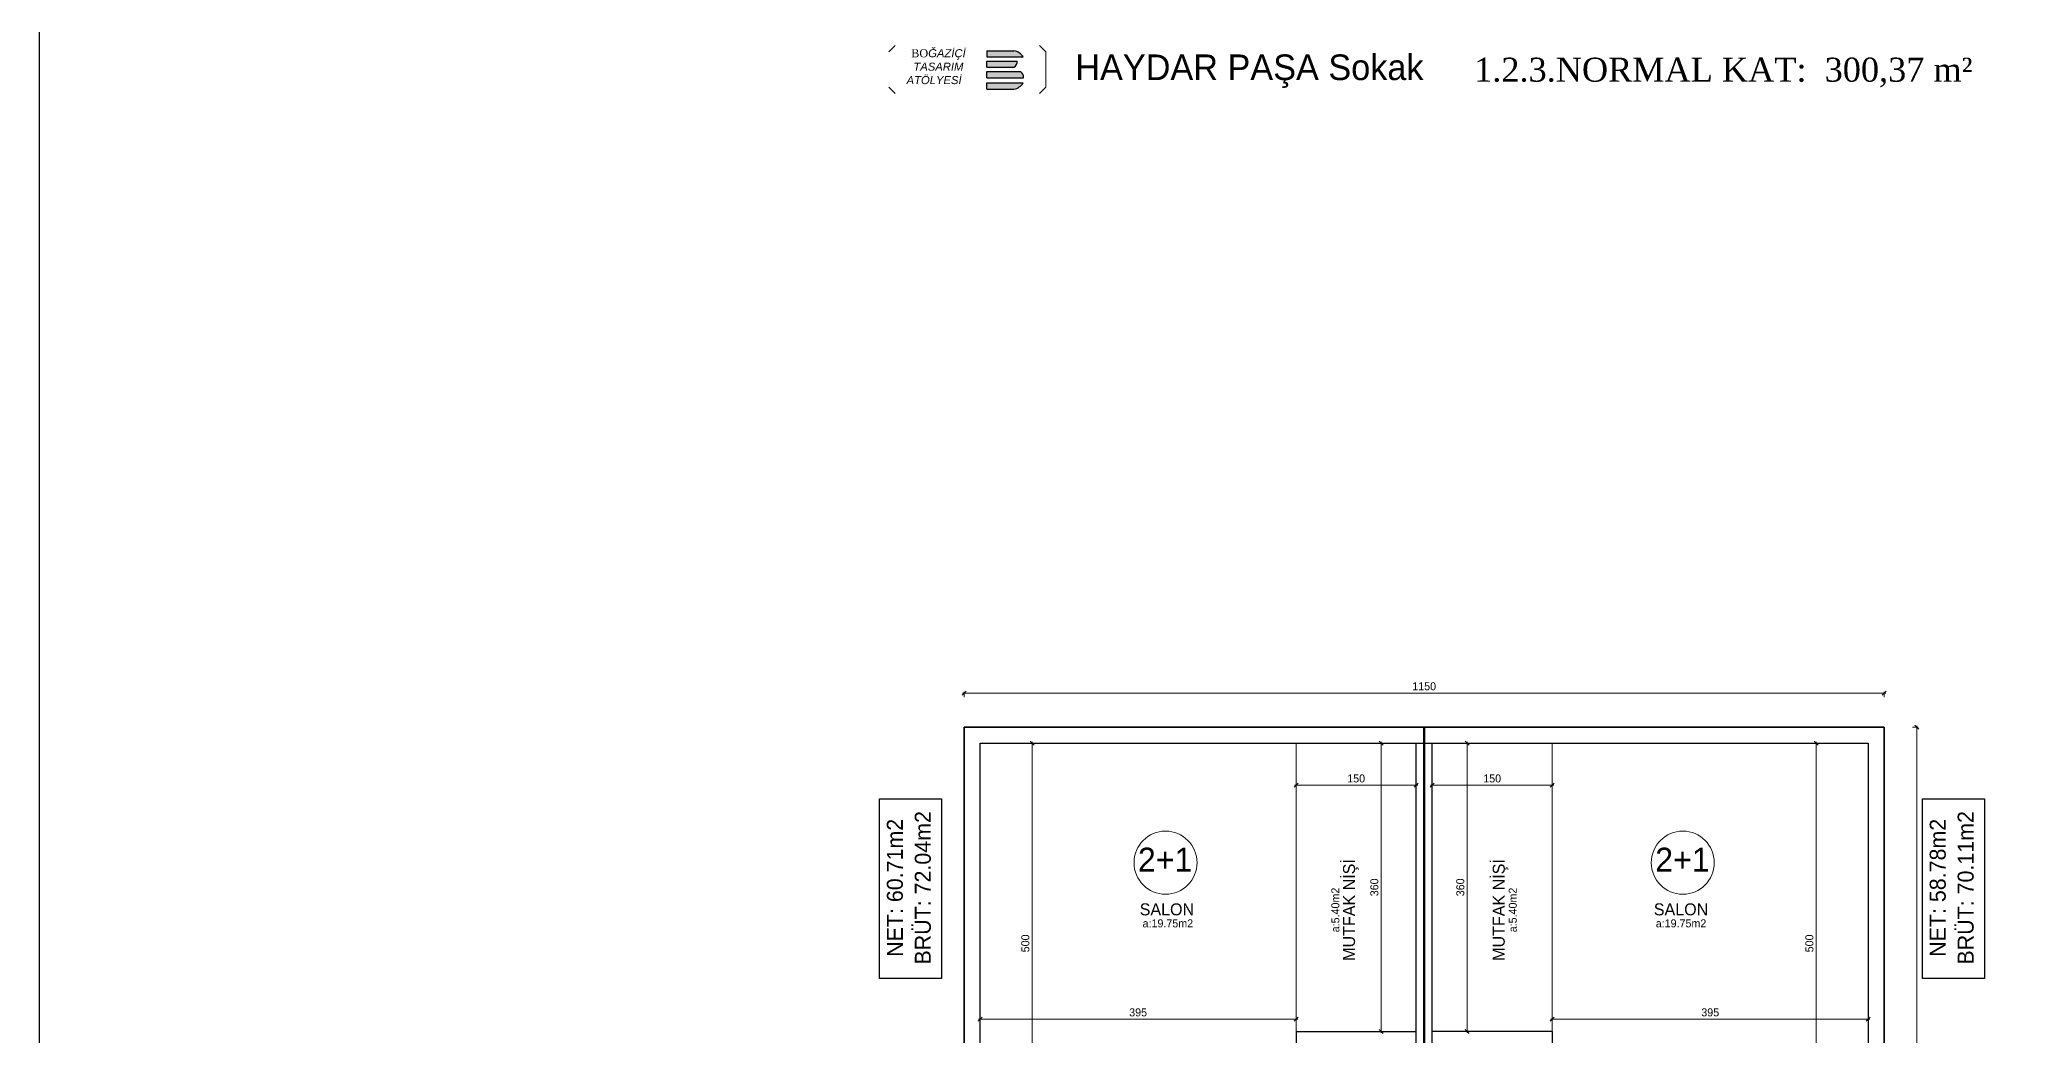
# Model space of a CAD drawing. Header units: centimetres. Extents: x 562865 to 1310255, y -148070 to 32737.
# Drawn here: x 587664 to 590137, y -3875 to -2630 of the extents above; entities that cross this region are included whole.
import ezdxf
from ezdxf.enums import TextEntityAlignment as Align

# ---------------------------------------------------------------- set-up
doc = ezdxf.new("R2010")
doc.units = ezdxf.units.CM
doc.header["$LTSCALE"] = 2.5
doc.layers.get('0').update_dxf_attribs({"color": 86})
for name, color, linetype, lineweight in [('_grns-03_Arka', 33, 'Continuous', 0), ('DUVAR', 4, 'Continuous', 30), ('duvar-kesim', 7, 'Continuous', 0), ('GÖRÜNÜŞLER', 96, 'Continuous', 25), ('iç ölçü', 106, 'Continuous', 18), ('kolon', 1, 'Continuous', 53), ('Z_YOL_ADI', 7, 'Continuous', 0)]:
    doc.layers.add(name, color=color, linetype=linetype, lineweight=lineweight)
doc.layers.add('alan', color=7, linetype='Continuous')
doc.layers.add('mahal', color=7, linetype='Continuous')
doc.styles.add('autodim', font='times.ttf')
doc.styles.add('PINAR', font='comic.ttf')
doc.dimstyles.new('TEMİZ ÖLÇÜ', dxfattribs={"dimtxt": 10, "dimasz": 5, "dimexe": 1.8, "dimexo": 0.625, "dimgap": 3, "dimtad": 1, "dimdec": 0, "dimrnd": 0.5, "dimzin": 1, "dimdsep": 46, "dimtxsty": 'PINAR', "dimblk": 'OBLIQUE', "dimcen": 0.9, "dimdle": 2, "dimclrd": 256, "dimclre": 256, "dimclrt": 7, "dimadec": 0, "dimazin": 0, "dimtfac": 1, "dimtdec": 0, "dimtofl": 0, "dimtmove": 2, "dimatfit": 2, "dimfxl": 10, "dimfxlon": 1, "dimlwd": -1, "dimlwe": -1, "dimarcsym": 0})

# ---------------------------------------------------------------- blocks, each defined once
blk = doc.blocks.new('A$C1BDB261E')
at = {"layer": 'DUVAR'}
h = blk.add_hatch(color=41, dxfattribs=at)
h.dxf.hatch_style = 1
h.paths.add_polyline_path([(195.7, 57.1), (210.2, 57.1, 0.202686), (195.7, 66.8), (153.1, 66.8), (153.1, 57.1)])
h.paths.add_polyline_path([(153.1, 50.6), (153.1, 40.9), (195.7, 40.9, 0.299894), (200.5, 50.6), (195.7, 50.6)])
h.paths.add_polyline_path([(210.7, 24.4, 0.299894), (205.8, 34.1), (201, 34.1), (153.1, 34.1), (153.1, 24.4)])
h.paths.add_polyline_path([(195.7, 6.7, 0.202686), (210.2, 16.4), (195.7, 16.4), (153.1, 16.4), (153.1, 6.7)])
at = {"layer": '_grns-03_Arka'}
for p, q in [((0, 65), (10, 75)), ((245.7, 65), (235.7, 75)), ((245.7, 65), (245.7, 10)), ((10, 0), (0, 10)), ((235.7, 0), (245.7, 10))]:
    blk.add_line(p, q, dxfattribs=at)
at = {"layer": 'DUVAR', "color": 41}
for p, q in [((153.1, 66.8), (153.1, 57.1)), ((153.1, 66.8), (195.7, 66.8)), ((153.1, 57.1), (195.7, 57.1)), ((153.1, 40.9), (153.1, 50.6)), ((153.1, 50.6), (195.7, 50.6)), ((153.1, 40.9), (195.7, 40.9)), ((153.1, 24.4), (153.1, 34.1)), ((153.1, 34.1), (201, 34.1)), ((195.7, 57.1), (210.2, 57.1)), ((195.7, 50.6), (200.5, 50.6)), ((201, 34.1), (205.8, 34.1)), ((153.1, 24.4), (210.7, 24.4)), ((153.1, 6.7), (153.1, 16.4)), ((153.1, 16.4), (195.7, 16.4)), ((153.1, 6.7), (195.7, 6.7)), ((195.7, 16.4), (210.2, 16.4))]:
    blk.add_line(p, q, dxfattribs=at)
for centre, radius, start, end in [((191.5, 44.7), 22.4, 33.3943, 79.2256), ((190.8, 49.4), 9.84, 300.0476, 6.8223), ((200.9, 25.6), 9.84, 353.1777, 59.9524), ((191.5, 28.7), 22.4, 280.7744, 326.6057)]:
    blk.add_arc(centre, radius, start, end, dxfattribs=at)
at = {"insert": (22.8, 69.1), "char_height": 12.589, "width": 119.549, "attachment_point": 1, "style": 'autodim'}
blk.add_mtext('\\pi12.452;BO{\\fArial|b0|i1|c162|p34;ĞAZİÇİ \\P\\pi15.789;TASARIM \\P\\pi5.1217;ATÖLYESİ}', dxfattribs=at)
blk = doc.blocks.new('_Oblique')
at = {"color": 0, "linetype": 'ByBlock', "lineweight": -2}
blk.add_line((-0.5, -0.5), (0.5, 0.5), dxfattribs=at)
blk = doc.blocks.new('*D315')
at = {"layer": 'Defpoints', "color": 0}
for p in [(589404.8, -3562), (589554.8, -3562), (589554.8, -3562)]:
    blk.add_point(p, dxfattribs=at)
at = {"layer": 'iç ölçü'}
for p, q in [((589404.8, -3561.4), (589404.8, -3560.2)), ((589554.8, -3561.4), (589554.8, -3560.2)), ((589402.8, -3562), (589556.8, -3562))]:
    blk.add_line(p, q, dxfattribs=at)
at = {"layer": 'iç ölçü', "linetype": 'ByBlock', "xscale": 5, "yscale": 5, "zscale": 5, "rotation": 180}
blk.add_blockref('_Oblique', (589404.8, -3562), dxfattribs=at)
at = {"layer": 'iç ölçü', "linetype": 'ByBlock', "xscale": 5, "yscale": 5, "zscale": 5}
blk.add_blockref('_Oblique', (589554.8, -3562), dxfattribs=at)
at = {"layer": 'iç ölçü', "color": 7, "insert": (589479.8, -3553.5), "char_height": 10, "attachment_point": 5, "style": 'PINAR'}
blk.add_mtext('150', dxfattribs=at)
blk = doc.blocks.new('*D316')
at = {"layer": 'Defpoints', "color": 0}
for p in [(589456.5, -3509.5), (589448.5, -3869.5), (589456.5, -3869.5)]:
    blk.add_point(p, dxfattribs=at)
at = {"layer": 'iç ölçü'}
for p, q in [((589453.5, -3509.5), (589446.7, -3509.5)), ((589448.5, -3507.5), (589448.5, -3871.5)), ((589453.5, -3869.5), (589446.7, -3869.5))]:
    blk.add_line(p, q, dxfattribs=at)
at = {"layer": 'iç ölçü', "linetype": 'ByBlock', "xscale": 5, "yscale": 5, "zscale": 5}
for p, rotation in [((589448.5, -3509.5), 90), ((589448.5, -3869.5), 270)]:
    blk.add_blockref('_Oblique', p, dxfattribs=dict(at, rotation=rotation))
at = {"layer": 'iç ölçü', "color": 7, "insert": (589440, -3689.5), "char_height": 10, "attachment_point": 5, "rotation": 90, "style": 'PINAR'}
blk.add_mtext('360', dxfattribs=at)
blk = doc.blocks.new('*D317')
at = {"layer": 'Defpoints', "color": 0}
for p in [(589554.8, -3834.9), (589949.8, -3834.9), (589949.8, -3854.3)]:
    blk.add_point(p, dxfattribs=at)
at = {"layer": 'iç ölçü'}
for p, q in [((589552.8, -3854.3), (589951.8, -3854.3)), ((589554.8, -3849.3), (589554.8, -3856.2)), ((589949.8, -3849.3), (589949.8, -3856.2))]:
    blk.add_line(p, q, dxfattribs=at)
at = {"layer": 'iç ölçü', "linetype": 'ByBlock', "xscale": 5, "yscale": 5, "zscale": 5, "rotation": 180}
blk.add_blockref('_Oblique', (589554.8, -3854.3), dxfattribs=at)
at = {"layer": 'iç ölçü', "linetype": 'ByBlock', "xscale": 5, "yscale": 5, "zscale": 5}
blk.add_blockref('_Oblique', (589949.8, -3854.3), dxfattribs=at)
at = {"layer": 'iç ölçü', "color": 7, "insert": (589752.3, -3845.8), "char_height": 10, "attachment_point": 5, "style": 'PINAR'}
blk.add_mtext('395', dxfattribs=at)
blk = doc.blocks.new('*D318')
at = {"layer": 'Defpoints', "color": 0}
for p in [(589859.92, -3509.52), (589884.74, -3509.52), (589859.92, -4009.52)]:
    blk.add_point(p, dxfattribs=at)
at = {"layer": 'iç ölçü'}
for p, q in [((589879.74, -3509.52), (589886.54, -3509.52)), ((589884.74, -4011.52), (589884.74, -3507.52)), ((589879.74, -4009.52), (589886.54, -4009.52))]:
    blk.add_line(p, q, dxfattribs=at)
at = {"layer": 'iç ölçü', "linetype": 'ByBlock', "xscale": 5, "yscale": 5, "zscale": 5}
for p, rotation in [((589884.74, -3509.52), 90), ((589884.74, -4009.52), 270)]:
    blk.add_blockref('_Oblique', p, dxfattribs=dict(at, rotation=rotation))
at = {"layer": 'iç ölçü', "color": 7, "insert": (589876.266387, -3759.52), "char_height": 10, "attachment_point": 5, "rotation": 90, "style": 'PINAR'}
blk.add_mtext('500', dxfattribs=at)
blk = doc.blocks.new('*D319')
at = {"layer": 'Defpoints', "color": 0}
for p in [(589234.8, -3562), (589234.8, -3562), (589384.8, -3562)]:
    blk.add_point(p, dxfattribs=at)
at = {"layer": 'iç ölçü'}
for p, q in [((589234.8, -3561.4), (589234.8, -3560.2)), ((589384.8, -3561.4), (589384.8, -3560.2)), ((589386.8, -3562), (589232.8, -3562))]:
    blk.add_line(p, q, dxfattribs=at)
at = {"layer": 'iç ölçü', "linetype": 'ByBlock', "xscale": 5, "yscale": 5, "zscale": 5, "rotation": 180}
blk.add_blockref('_Oblique', (589234.8, -3562), dxfattribs=at)
at = {"layer": 'iç ölçü', "linetype": 'ByBlock', "xscale": 5, "yscale": 5, "zscale": 5}
blk.add_blockref('_Oblique', (589384.8, -3562), dxfattribs=at)
at = {"layer": 'iç ölçü', "color": 7, "insert": (589309.8, -3553.5), "char_height": 10, "attachment_point": 5, "style": 'PINAR'}
blk.add_mtext('150', dxfattribs=at)
blk = doc.blocks.new('*D320')
at = {"layer": 'Defpoints', "color": 0}
for p in [(589333.1, -3509.5), (589333.1, -3869.5), (589341.1, -3869.5)]:
    blk.add_point(p, dxfattribs=at)
at = {"layer": 'iç ölçü'}
for p, q in [((589336.1, -3509.5), (589342.9, -3509.5)), ((589341.1, -3507.5), (589341.1, -3871.5)), ((589336.1, -3869.5), (589342.9, -3869.5))]:
    blk.add_line(p, q, dxfattribs=at)
at = {"layer": 'iç ölçü', "linetype": 'ByBlock', "xscale": 5, "yscale": 5, "zscale": 5}
for p, rotation in [((589341.1, -3509.5), 90), ((589341.1, -3869.5), 270)]:
    blk.add_blockref('_Oblique', p, dxfattribs=dict(at, rotation=rotation))
at = {"layer": 'iç ölçü', "color": 7, "insert": (589332.6, -3689.5), "char_height": 10, "attachment_point": 5, "rotation": 90, "style": 'PINAR'}
blk.add_mtext('360', dxfattribs=at)
blk = doc.blocks.new('*D321')
at = {"layer": 'Defpoints', "color": 0}
for p in [(588839.8, -3834.9), (588839.8, -3854.3), (589234.8, -3834.9)]:
    blk.add_point(p, dxfattribs=at)
at = {"layer": 'iç ölçü'}
for p, q in [((589236.8, -3854.3), (588837.8, -3854.3)), ((588839.8, -3849.3), (588839.8, -3856.2)), ((589234.8, -3849.3), (589234.8, -3856.2))]:
    blk.add_line(p, q, dxfattribs=at)
at = {"layer": 'iç ölçü', "linetype": 'ByBlock', "xscale": 5, "yscale": 5, "zscale": 5, "rotation": 180}
blk.add_blockref('_Oblique', (588839.8, -3854.3), dxfattribs=at)
at = {"layer": 'iç ölçü', "linetype": 'ByBlock', "xscale": 5, "yscale": 5, "zscale": 5}
blk.add_blockref('_Oblique', (589234.8, -3854.3), dxfattribs=at)
at = {"layer": 'iç ölçü', "color": 7, "insert": (589037.3, -3845.8), "char_height": 10, "attachment_point": 5, "style": 'PINAR'}
blk.add_mtext('395', dxfattribs=at)
blk = doc.blocks.new('*D322')
at = {"layer": 'Defpoints', "color": 0}
for p in [(588904.9, -3509.5), (588929.7, -3509.5), (588929.7, -4009.5)]:
    blk.add_point(p, dxfattribs=at)
at = {"layer": 'iç ölçü'}
for p, q in [((588909.9, -3509.5), (588903.1, -3509.5)), ((588904.9, -4011.5), (588904.9, -3507.5)), ((588909.9, -4009.5), (588903.1, -4009.5))]:
    blk.add_line(p, q, dxfattribs=at)
at = {"layer": 'iç ölçü', "linetype": 'ByBlock', "xscale": 5, "yscale": 5, "zscale": 5}
for p, rotation in [((588904.9, -3509.5), 90), ((588904.9, -4009.5), 270)]:
    blk.add_blockref('_Oblique', p, dxfattribs=dict(at, rotation=rotation))
at = {"layer": 'iç ölçü', "color": 7, "insert": (588896.4, -3759.5), "char_height": 10, "attachment_point": 5, "rotation": 90, "style": 'PINAR'}
blk.add_mtext('500', dxfattribs=at)
blk = doc.blocks.new('*D594')
at = {"layer": 'Defpoints', "color": 0}
for p in [(589969.8, -3446.8), (588819.8, -3489.5), (589969.8, -3489.5)]:
    blk.add_point(p, dxfattribs=at)
at = {"layer": 'iç ölçü'}
for p, q in [((588817.8, -3446.8), (589971.8, -3446.8)), ((588819.8, -3451.8), (588819.8, -3445)), ((589969.8, -3451.8), (589969.8, -3445))]:
    blk.add_line(p, q, dxfattribs=at)
at = {"layer": 'iç ölçü', "linetype": 'ByBlock', "xscale": 5, "yscale": 5, "zscale": 5, "rotation": 180}
blk.add_blockref('_Oblique', (588819.8, -3446.8), dxfattribs=at)
at = {"layer": 'iç ölçü', "linetype": 'ByBlock', "xscale": 5, "yscale": 5, "zscale": 5}
blk.add_blockref('_Oblique', (589969.8, -3446.8), dxfattribs=at)
at = {"layer": 'iç ölçü', "color": 7, "insert": (589394.8, -3438.3), "char_height": 10, "attachment_point": 5, "style": 'PINAR'}
blk.add_mtext('1150', dxfattribs=at)
blk = doc.blocks.new('*D595')
at = {"layer": 'Defpoints', "color": 0}
for p in [(589969.8, -3489.5), (589969.8, -5514.5), (590010.3, -5514.5)]:
    blk.add_point(p, dxfattribs=at)
at = {"layer": 'iç ölçü'}
for p, q in [((590005.3, -3489.5), (590012.1, -3489.5)), ((590010.3, -3487.5), (590010.3, -5516.5)), ((590005.3, -5514.5), (590012.1, -5514.5))]:
    blk.add_line(p, q, dxfattribs=at)
at = {"layer": 'iç ölçü', "linetype": 'ByBlock', "xscale": 5, "yscale": 5, "zscale": 5}
for p, rotation in [((590010.3, -3489.5), 90), ((590010.3, -5514.5), 270)]:
    blk.add_blockref('_Oblique', p, dxfattribs=dict(at, rotation=rotation))
at = {"layer": 'iç ölçü', "color": 7, "insert": (590001.9, -4502), "char_height": 10, "attachment_point": 5, "rotation": 90, "style": 'PINAR'}
blk.add_mtext('2025', dxfattribs=at)

msp = doc.modelspace()

# ---------------------------------------------------------------- linework, layer by layer
at = {"layer": 'DUVAR'}
for p, q in [((589384.8, -4184.5), (589384.8, -3509.5)), ((589404.8, -4184.5), (589404.8, -3509.5)), ((589234.8, -3869.5), (589384.8, -3869.5)), ((589234.8, -3869.5), (589234.8, -4027.3)), ((589554.8, -3869.5), (589404.8, -3869.5)), ((589554.8, -3869.5), (589554.8, -4027.3))]:
    msp.add_line(p, q, dxfattribs=at)
msp.add_lwpolyline([(587664.4, 7806.8), (596443.3, 7806.8), (596443.3, -7426.9), (587664.4, -7426.9)], close=True, dxfattribs=at)
for points in [[(589969.8, -4674.5), (589969.8, -3489.5), (588819.8, -3489.5), (588819.8, -5514.5), (589969.8, -5514.5), (589969.8, -4824.5)], [(589969.8, -4824.5), (589969.8, -5514.5), (588819.8, -5514.5), (588819.8, -3489.5), (589969.8, -3489.5), (589969.8, -4674.5)], [(589949.8, -4844.5), (589949.8, -5494.5), (588839.8, -5494.5), (588839.8, -3509.5), (589949.8, -3509.5), (589949.8, -4654.5)]]:
    msp.add_lwpolyline(points, dxfattribs=at)
at = {"layer": 'duvar-kesim'}
for p, q in [((589234.8, -3869.5), (589234.8, -3509.5)), ((589554.8, -3869.5), (589554.8, -3509.5))]:
    msp.add_line(p, q, dxfattribs=at)
at = {"layer": 'GÖRÜNÜŞLER', "lineweight": 30}
for points in [[(588714.3, -3803.3), (588714.3, -3578.7), (588791.8, -3578.7), (588791.8, -3803.3)], [(590017.5, -3803.3), (590017.5, -3578.7), (590095.1, -3578.7), (590095.1, -3803.3)]]:
    msp.add_lwpolyline(points, close=True, dxfattribs=at)
at = {"layer": 'iç ölçü'}
msp.add_lwpolyline([(589969.8, -4824.5), (589969.8, -5514.5), (588819.8, -5514.5), (588819.8, -3489.5), (589969.8, -3489.5), (589969.8, -4674.5)], dxfattribs=at)
for centre in [(589071.6, -3658.7), (589718, -3658.7)]:
    msp.add_circle(centre, 39.4, dxfattribs=at)
at = {"layer": 'kolon', "color": 6, "lineweight": 140}
msp.add_line((589394.8, -4194.5), (589394.8, -3489.5), dxfattribs=at)

# ---------------------------------------------------------------- block references
at = {"layer": 'iç ölçü', "xscale": 0.8000000000029104, "yscale": 0.7999999999999545, "zscale": 0.8}
msp.add_blockref('A$C1BDB261E', (588725.6, -2697.5), dxfattribs=at)

# ---------------------------------------------------------------- texts
at = {"layer": 'alan', "lineweight": 90, "style": 'PINAR'}
for s, p in [('NET: 60.71m2', (588743.3, -3690.1)), ('BRÜT: 72.04m2', (588778.2, -3690.1)), ('NET: 58.78m2', (590046.6, -3690.1)), ('BRÜT: 70.11m2', (590081.5, -3690.1))]:
    msp.add_text(s, height=20, rotation=90, dxfattribs=at).set_placement(p, align=Align.CENTER)
at = {"layer": 'alan', "style": 'PINAR'}
for p in [(589288.8, -3717.8), (589510.5, -3717.8)]:
    msp.add_text('a:5.40m2', height=10, rotation=90, dxfattribs=at).set_placement(p, align=Align.CENTER)
for p in [(589074.5, -3739.5), (589715.8, -3739.5)]:
    msp.add_text('a:19.75m2', height=10, dxfattribs=at).set_placement(p, align=Align.CENTER)
at = {"layer": 'mahal'}
for s, height, style, p in [('1.2.3.NORMAL KAT:  300,37 m²', 30, 'autodim', (589768.7, -2682.8)), ('2+1', 30, 'PINAR', (589071.1, -3669.9)), ('2+1', 30, 'PINAR', (589717.6, -3669.9)), ('SALON', 15, 'PINAR', (589073.3, -3724.5)), ('SALON', 15, 'PINAR', (589715.8, -3724.5))]:
    msp.add_text(s, height=height, dxfattribs=dict(at, style=style)).set_placement(p, align=Align.CENTER)
at = {"layer": 'mahal', "style": 'PINAR'}
for p in [(589308.4, -3717.8), (589495.5, -3717.8)]:
    msp.add_text('MUTFAK NİŞİ', height=15, rotation=90, dxfattribs=at).set_placement(p, align=Align.CENTER)
at = {"layer": 'Z_YOL_ADI', "style": 'PINAR'}
msp.add_text('HAYDAR PAŞA Sokak', height=32, dxfattribs=at).set_placement((588958.8, -2680.8))

# ---------------------------------------------------------------- dimensions: what is measured, and where the dimension line sits
at = {"layer": 'iç ölçü'}
for base, p1, p2, picture, middle in [((589969.8, -3446.8), (588819.8, -3489.5), (589969.8, -3489.5), '*D594', (589394.8, -3438.3)), ((589554.8, -3562), (589404.8, -3562), (589554.8, -3562), '*D315', (589479.8, -3553.5)), ((589949.8, -3854.3), (589554.8, -3834.9), (589949.8, -3834.9), '*D317', (589752.3, -3845.8))]:
    dim = msp.add_linear_dim(base=base, p1=p1, p2=p2, dimstyle='TEMİZ ÖLÇÜ', override={"dimfxl": 5, "dimarcsym": 1}, dxfattribs=at)
    dim.commit()
    dim.dimension.update_dxf_attribs({"geometry": picture, "text_midpoint": middle})
for base, p1, p2, angle, picture, middle in [((588904.9, -3509.5), (588929.7, -4009.5), (588929.7, -3509.5), 90, '*D322', (588896.4, -3759.5)), ((589341.1, -3869.5), (589333.1, -3509.5), (589333.1, -3869.5), 90, '*D320', (589332.6, -3689.5)), ((589448.5, -3869.5), (589456.5, -3509.5), (589456.5, -3869.5), 90, '*D316', (589440, -3689.5)), ((589884.7, -3509.5), (589859.9, -4009.5), (589859.9, -3509.5), 90, '*D318', (589876.3, -3759.5)), ((590010.3, -5514.5), (589969.8, -3489.5), (589969.8, -5514.5), 90, '*D595', (590001.9, -4502)), ((589234.8, -3562), (589384.8, -3562), (589234.8, -3562), 180, '*D319', (589309.8, -3553.5)), ((588839.8, -3854.3), (589234.8, -3834.9), (588839.8, -3834.9), 180, '*D321', (589037.3, -3845.8))]:
    dim = msp.add_linear_dim(base=base, p1=p1, p2=p2, angle=angle, dimstyle='TEMİZ ÖLÇÜ', override={"dimfxl": 5, "dimarcsym": 1}, dxfattribs=at)
    dim.commit()
    dim.dimension.update_dxf_attribs({"geometry": picture, "text_midpoint": middle})

doc.saveas('drawing.dxf')
